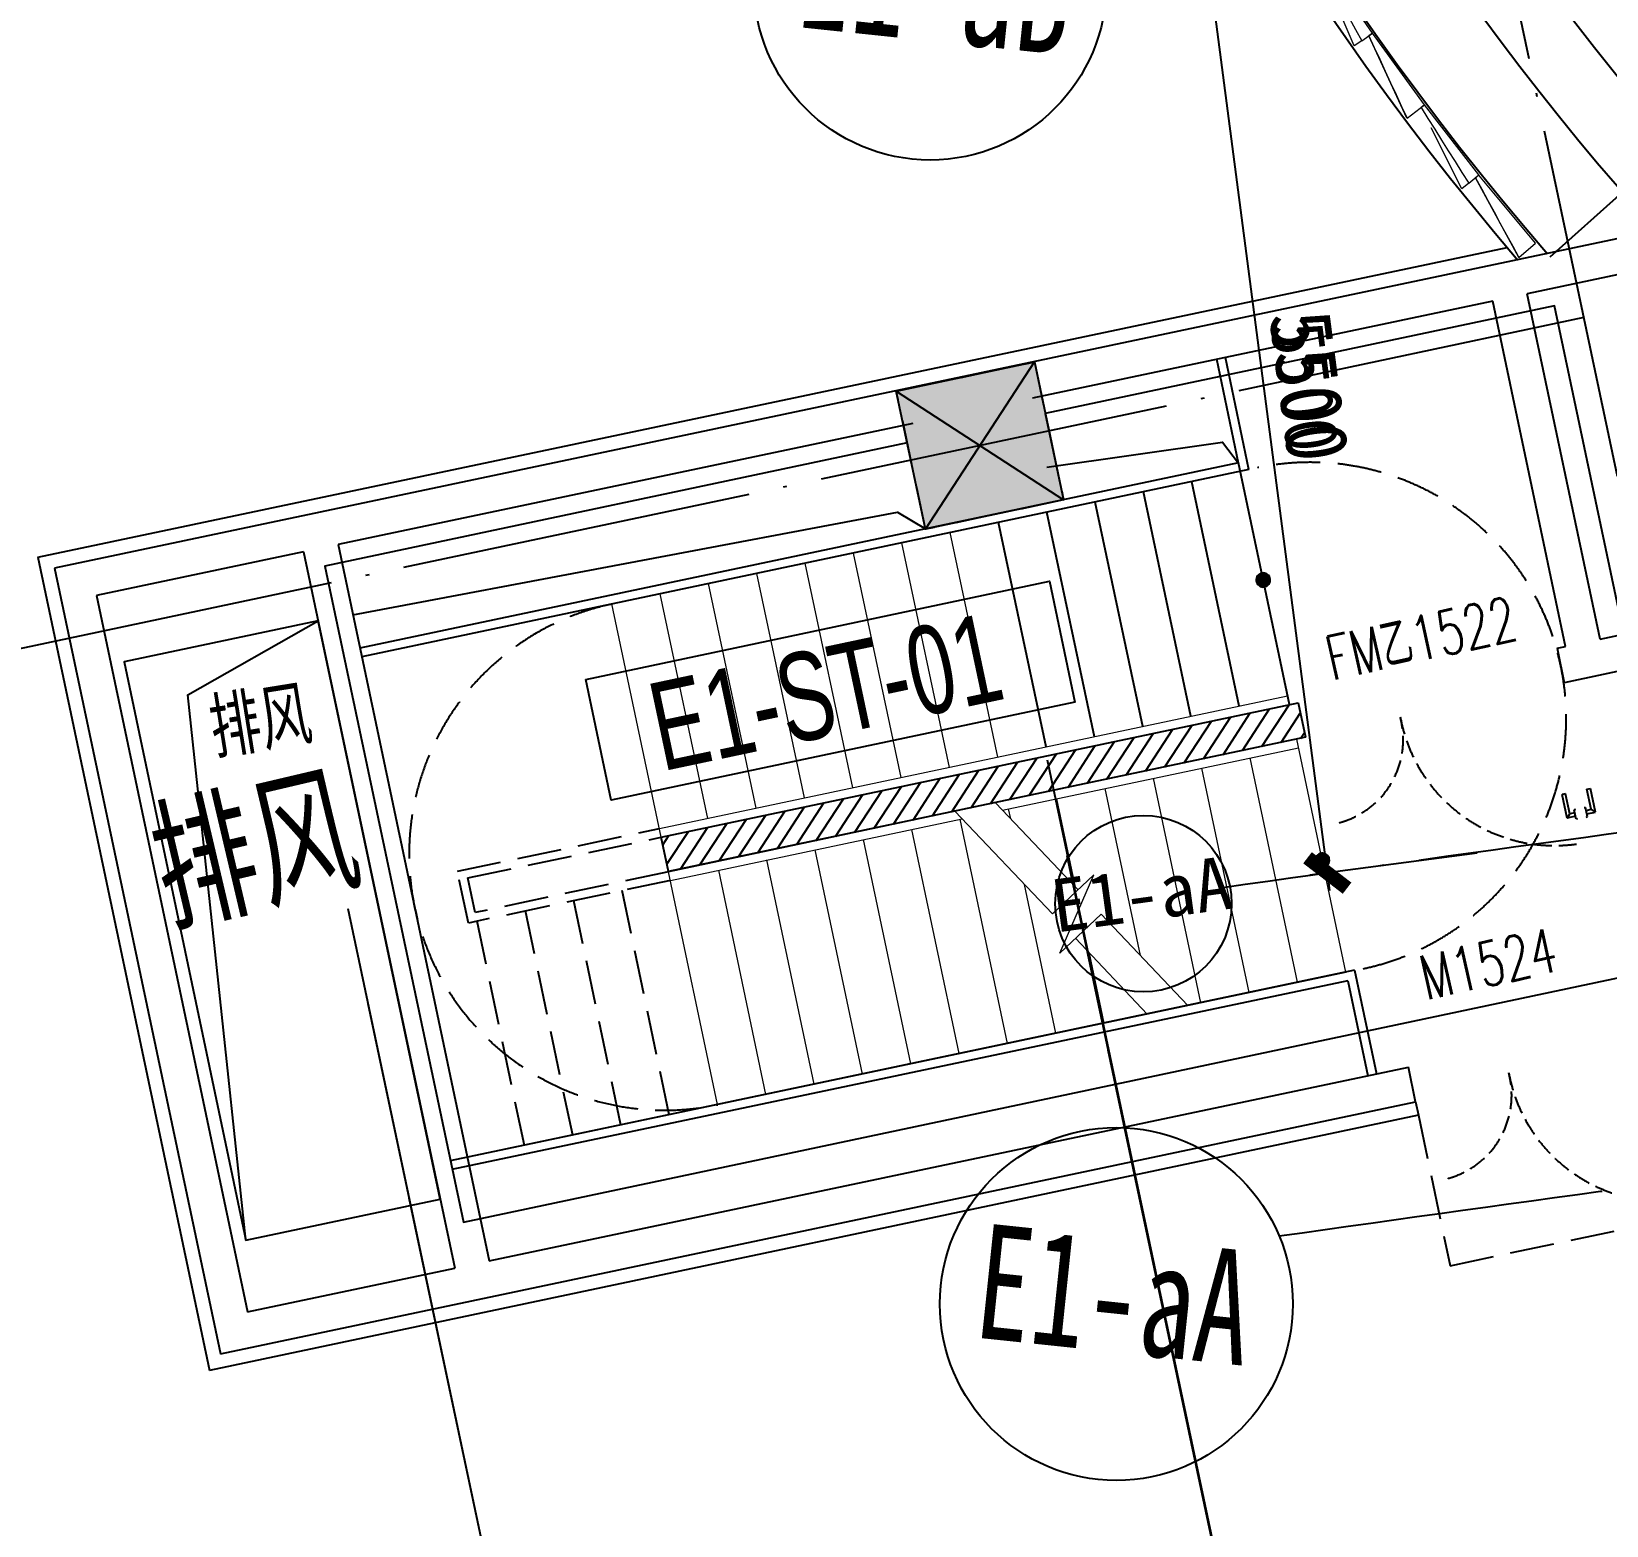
# Model space of a CAD drawing. Header units: millimetres. Extents: x 347599 to 1495443, y -100002 to 152717.
# Drawn here: x 1339554 to 1348482, y 6854 to 15321 of the extents above; entities that cross this region are included whole.
import ezdxf
from ezdxf.enums import TextEntityAlignment as Align

# ---------------------------------------------------------------- set-up
doc = ezdxf.new("R2010")
doc.units = ezdxf.units.MM
doc.header["$LTSCALE"] = 1000
doc.header["$PDMODE"] = 1
for name, pattern in [('DASH', [0.35, 0.25, -0.1]), ('E-RG-1F$0$$0$DOTE', [2.42, 2, -0.2, 0.02, -0.2]), ('E1-RV-1F$0$DASH', [0.35, 0.25, -0.1]), ('XRE1$0$DASH', [0.35, 0.25, -0.1]), ('XRE2$0$HIDDEN', [0.375, 0.25, -0.125])]:
    doc.linetypes.add(name, pattern=pattern)
doc.layers.get('0').update_dxf_attribs({"linetype": 'CONTINUOUS'})
doc.layers.get('Defpoints').update_dxf_attribs({"linetype": 'CONTINUOUS'})
for name, color, linetype in [('A-------', 18, 'CONTINUOUS'), ('A-SYMB-DOOR', 13, 'CONTINUOUS'), ('A-WALL', 7, 'CONTINUOUS'), ('A—墙体', 7, 'CONTINUOUS'), ('A—文字索引', 40, 'CONTINUOUS'), ('A—楼梯、电梯、栏杆', 50, 'CONTINUOUS'), ('A—设备管丼、主管符号', 50, 'CONTINUOUS'), ('A—轴线、尺寸', 1, 'CONTINUOUS'), ('E1-RI-1F$0$A-TILE', 44, 'CONTINUOUS'), ('E1-RV-1F$0$0P-TE-D0-D', 7, 'CONTINUOUS'), ('E1-RV-1F$0$A-HATH-GRAY', 8, 'CONTINUOUS'), ('E1-RV-1F$0$C-NAME-DIM100', 13, 'CONTINUOUS'), ('E1-RV-1F$0$WRV-1-01-N1$0$AUDIT_D_120618114340-341', 1, 'CONTINUOUS'), ('I—平面—文字', 40, 'CONTINUOUS'), ('I—平面—文字（放大1：100）', 40, 'XRE2$0$HIDDEN'), ('I—平面—门', 22, 'CONTINUOUS'), ('XRE1$0$A-SYMB', 4, 'CONTINUOUS'), ('XRE1$0$A-SYMB-NUMB-T', 4, 'CONTINUOUS'), ('XRE2$0$0S-COLS-I-P', 8, 'XRE2$0$HIDDEN'), ('轴线100', 1, 'CONTINUOUS')]:
    doc.layers.add(name, color=color, linetype=linetype)
for name, color, linetype, lineweight in [('A-GLAZ', 140, 'CONTINUOUS', 5), ('E1-RD-1F$0$A-GLAZ', 140, 'CONTINUOUS', 5), ('E1-RD-1F$0$A-WALL', 7, 'CONTINUOUS', 5), ('E1-RV-1F$0$A-FLOR-CASE', 3, 'CONTINUOUS', 5), ('E1-RV-1F$0$A-FLOR-STRS', 2, 'CONTINUOUS', 5), ('E1-RV-1F$0$A-WALL', 7, 'CONTINUOUS', 5)]:
    doc.layers.add(name, color=color, linetype=linetype, lineweight=lineweight)
doc.styles.add('ARIAL', font='simhei.ttf', dxfattribs={"width": 0.9})
doc.styles.add('ECADI-TXT', font='simplex.shx', dxfattribs={"bigfont": 'hztxt.shx'})
doc.styles.add('XD2008', font='simhei.ttf', dxfattribs={"width": 0.7})
doc.styles.add('XRE1$0$ECADI-TXT', font='simplex.shx', dxfattribs={"bigfont": 'hztxt.shx'})
doc.styles.add('幼圆', font='SIMYOU_0.TTF', dxfattribs={"width": 0.7})
doc.dimstyles.new('200', dxfattribs={"dimscale": 200, "dimtxt": 2.5, "dimasz": 2, "dimexe": 1, "dimexo": 1, "dimgap": 0.8, "dimtad": 1, "dimdec": 0, "dimdsep": 46, "dimtxsty": 'ARIAL', "dimblk1": 'ARCHTICK', "dimblk2": 'ARCHTICK', "dimsah": 1, "dimcen": -0.9, "dimdle": 1, "dimclrd": 256, "dimclre": 256, "dimclrt": 40, "dimaunit": 1, "dimadec": 0, "dimazin": 0, "dimtfac": 0.35, "dimtdec": 0, "dimtix": 1, "dimtmove": 2, "dimatfit": 3, "dimldrblk": 'ARCHTICK', "dimfxl": 0, "dimtvp": 0.8, "dimtolj": 1, "dimtzin": 0, "dimarcsym": 0})
doc.dimstyles.new('副本 100', dxfattribs={"dimscale": 100, "dimtxt": 2.5, "dimasz": 2, "dimexe": 1, "dimexo": 1, "dimgap": 0.8, "dimtad": 1, "dimdec": 0, "dimdsep": 46, "dimtxsty": 'ARIAL', "dimblk1": 'ARCHTICK', "dimblk2": 'ARCHTICK', "dimsah": 1, "dimcen": -0.9, "dimdle": 1, "dimclrd": 256, "dimclre": 256, "dimclrt": 40, "dimaunit": 1, "dimadec": 0, "dimazin": 0, "dimtfac": 0.35, "dimtdec": 0, "dimtix": 1, "dimtmove": 2, "dimatfit": 3, "dimldrblk": 'ARCHTICK', "dimfxl": 0, "dimtvp": 0.8, "dimtolj": 1, "dimtzin": 0, "dimarcsym": 0})

# ---------------------------------------------------------------- blocks, each defined once
blk = doc.blocks.new('E1-RV-1F$0$M1500')
at = {"layer": 'I—平面—门'}
for p, q in [((11840475.1, -6201056.5), (11840495.1, -6201076.5)), ((11840475.1, -6201056.5), (11840475.1, -6201193.4)), ((11840524.1, -6201056.5), (11840475.1, -6201056.5)), ((11840524.1, -6201039), (11840524.1, -6201094)), ((11840532.1, -6201039), (11840524.1, -6201039)), ((11840582.1, -6201039), (11840590.1, -6201039)), ((11840590.1, -6201039), (11840590.1, -6201094)), ((11840590.1, -6201056.5), (11840639.1, -6201056.5)), ((11840639.1, -6201056.5), (11840619.1, -6201076.5)), ((11840639.1, -6201056.5), (11840639.1, -6201193.4)), ((11840495.1, -6201076.5), (11840495.1, -6201193.4)), ((11840524.1, -6201076.5), (11840495.1, -6201076.5)), ((11840532.1, -6201094), (11840524.1, -6201094)), ((11840582.1, -6201094), (11840590.1, -6201094)), ((11840590.1, -6201076.5), (11840619.1, -6201076.5)), ((11840619.1, -6201076.5), (11840619.1, -6201193.4)), ((11840495.1, -6201193.4), (11840475.1, -6201193.4)), ((11840619.1, -6201193.4), (11840639.1, -6201193.4))]:
    blk.add_line(p, q, dxfattribs=at)
at = {"layer": 'I—平面—门', "color": 8, "linetype": 'DASH', "ltscale": 0.4}
for centre, radius, start, end in [((11840557.9, -6201787.3), 887.9, 358.38647, 88.38647), ((11841933.3, -6201786.9), 488.6, 92.98073, 182.98073)]:
    blk.add_arc(centre, radius, start, end, dxfattribs=at)
blk = doc.blocks.new('E1-RV-1F$0$3')
at = {"layer": 'A—楼梯、电梯、栏杆'}
h = blk.add_hatch(color=256, dxfattribs=at)
edge = h.paths.add_edge_path()
edge.add_arc((10773784.9, -7567736.8), 20, 138.7891, 318.7891, ccw=False)
edge.add_arc((10773784.9, -7567736.8), 20, -41.2109, 138.7891, ccw=False)
blk.add_lwpolyline([(10773800, -7567750, -1), (10773769.9, -7567723.7, -1)], format="xyb", close=True, dxfattribs=at)
blk = doc.blocks.new('E1-RD-1F$0$Adaptive - Lecture Hall Scale - Material 3-10355583-E1b 和 E1c 号楼一层平面图 BLDG E1b AND E1c FIRST FLOOR PLAN')
at = {"layer": 'E1-RD-1F$0$A-GLAZ', "lineweight": 13}
for p, q in [((40530.4, 24005.4), (40515, 23985.7)), ((40931.3, 23702.2), (40530.4, 24005.4)), ((40858.1, 23602.1), (40931.3, 23702.2))]:
    blk.add_line(p, q, dxfattribs=at)
at = {"layer": 'E1-RD-1F$0$A-GLAZ', "color": 8}
for p, q in [((40857.5, 23601.4), (40515, 23985.7)), ((40858.1, 23602.1), (40857.5, 23601.4))]:
    blk.add_line(p, q, dxfattribs=at)
at = {"layer": 'E1-RD-1F$0$A-GLAZ', "lineweight": 13, "flags": 128}
blk.add_lwpolyline([(40515, 23985.7), (40564, 23930.9), (40613, 23876.1), (40662, 23821.3), (40711, 23766.5), (40760.1, 23711.7), (40809.1, 23656.9), (40858.1, 23602.1)], dxfattribs=at)
blk = doc.blocks.new('_ArchTick')
at = {"color": 0, "linetype": 'ByBlock', "const_width": 0.4}
blk.add_lwpolyline([(-0.5, -0.5), (0.5, 0.5)], dxfattribs=at)
blk = doc.blocks.new('*D205')
at = {"layer": 'A—轴线、尺寸', "linetype": 'ByBlock', "lineweight": -2}
for p, q in [((1341879.5, 7831.3), (1343127.3, 1936.7)), ((1338993.4, 7220.4), (1340241.3, 1325.7)), ((1340004.2, 1479.9), (1343281.6, 2173.7))]:
    blk.add_line(p, q, dxfattribs=at)
at = {"layer": 'Defpoints', "color": 0, "linetype": 'ByBlock'}
for p in [(1341838, 8027), (1338952, 7416), (1343085.9, 2132.3)]:
    blk.add_point(p, dxfattribs=at)
at = {"layer": 'A—轴线、尺寸', "linetype": 'ByBlock', "lineweight": -2, "xscale": 400, "yscale": 400, "zscale": 400}
for p, rotation in [((1343085.9, 2132.3), 11.95264843799135), ((1340199.9, 1521.4), 191.9526484379913)]:
    blk.add_blockref('_ArchTick', p, dxfattribs=dict(at, rotation=rotation))
at = {"layer": 'A—轴线、尺寸', "color": 40, "linetype": 'ByBlock', "insert": (1341557.4, 2230.7), "char_height": 500, "attachment_point": 5, "rotation": 11.95265, "style": 'ARIAL'}
blk.add_mtext('\\A1;2950', dxfattribs=at)
blk = doc.blocks.new('*D206')
at = {"layer": 'A—轴线、尺寸', "linetype": 'ByBlock', "lineweight": -2}
for p, q in [((1345841.6, 8670.1), (1347089.5, 2775.4)), ((1341879.5, 7831.3), (1343127.3, 1936.7)), ((1342890.2, 2090.9), (1347243.7, 3012.5))]:
    blk.add_line(p, q, dxfattribs=at)
at = {"layer": 'Defpoints', "color": 0, "linetype": 'ByBlock'}
for p in [(1345800.2, 8865.7), (1341838, 8027), (1347048.1, 2971.1)]:
    blk.add_point(p, dxfattribs=at)
at = {"layer": 'A—轴线、尺寸', "linetype": 'ByBlock', "lineweight": -2, "xscale": 400, "yscale": 400, "zscale": 400}
for p, rotation in [((1347048.1, 2971.1), 11.95264843799135), ((1343085.9, 2132.3), 191.9526484379913)]:
    blk.add_blockref('_ArchTick', p, dxfattribs=dict(at, rotation=rotation))
at = {"layer": 'A—轴线、尺寸', "color": 40, "linetype": 'ByBlock', "insert": (1344981.5, 2955.6), "char_height": 500, "attachment_point": 5, "rotation": 11.95265, "style": 'ARIAL'}
blk.add_mtext('\\A1;4050', dxfattribs=at)
blk = doc.blocks.new('*D207')
at = {"layer": 'A—轴线、尺寸', "linetype": 'ByBlock', "lineweight": -2}
for p, q in [((1349265.8, 9394.9), (1350513.6, 3500.3)), ((1345841.6, 8670.1), (1347089.5, 2775.4)), ((1346852.4, 2929.7), (1350667.9, 3737.4))]:
    blk.add_line(p, q, dxfattribs=at)
at = {"layer": 'Defpoints', "color": 0, "linetype": 'ByBlock'}
for p in [(1349224.3, 9590.6), (1345800.2, 8865.7), (1350472.2, 3696)]:
    blk.add_point(p, dxfattribs=at)
at = {"layer": 'A—轴线、尺寸', "linetype": 'ByBlock', "lineweight": -2, "xscale": 400, "yscale": 400, "zscale": 400}
for p, rotation in [((1350472.2, 3696), 11.95264843799135), ((1347048.1, 2971.1), 191.9526484379913)]:
    blk.add_blockref('_ArchTick', p, dxfattribs=dict(at, rotation=rotation))
at = {"layer": 'A—轴线、尺寸', "color": 40, "linetype": 'ByBlock', "insert": (1348674.6, 3737.4), "char_height": 500, "attachment_point": 5, "rotation": 11.95265, "style": 'ARIAL'}
blk.add_mtext('\\A1;3500', dxfattribs=at)
blk = doc.blocks.new('*D282')
at = {"layer": 'A—轴线、尺寸', "linetype": 'ByBlock', "lineweight": -2}
for p, q in [((1366498.2, 12491.1), (1367841.3, 6146.3)), ((1338889.9, 7709.5), (1340448.4, 347.4)), ((1340211.3, 501.6), (1367995.6, 6383.4))]:
    blk.add_line(p, q, dxfattribs=at)
at = {"layer": 'Defpoints', "color": 0, "linetype": 'ByBlock'}
for p in [(1366456.7, 12686.8), (1338848.4, 7905.2), (1367799.9, 6341.9)]:
    blk.add_point(p, dxfattribs=at)
at = {"layer": 'A—轴线、尺寸', "linetype": 'ByBlock', "lineweight": -2, "xscale": 400, "yscale": 400, "zscale": 400}
for p, rotation in [((1367799.9, 6341.9), 11.95264843799135), ((1340407, 543), 191.9526484379913)]:
    blk.add_blockref('_ArchTick', p, dxfattribs=dict(at, rotation=rotation))
at = {"layer": 'A—轴线、尺寸', "color": 40, "linetype": 'ByBlock', "insert": (1354017.9, 3846.3), "char_height": 500, "attachment_point": 5, "rotation": 11.95265, "style": 'ARIAL'}
blk.add_mtext('\\A1;28000', dxfattribs=at)
blk = doc.blocks.new('*D322')
at = {"layer": 'A—轴线、尺寸', "linetype": 'ByBlock', "lineweight": -2}
for p, q in [((1347034.3, 16117), (1346085.9, 15992.7)), ((1346172, 16104.9), (1346912.5, 10453.2)), ((1347748.7, 10663.6), (1346800.3, 10539.3))]:
    blk.add_line(p, q, dxfattribs=at)
at = {"layer": 'Defpoints', "color": 0, "linetype": 'ByBlock'}
for p in [(1347133.4, 16130), (1347847.9, 10676.6), (1346899.5, 10552.3)]:
    blk.add_point(p, dxfattribs=at)
at = {"layer": 'A—轴线、尺寸', "linetype": 'ByBlock', "lineweight": -2, "xscale": 200, "yscale": 200, "zscale": 200}
for p, rotation in [((1346185, 16005.7), 97.46382215158486), ((1346899.5, 10552.3), 277.4638221515849)]:
    blk.add_blockref('_ArchTick', p, dxfattribs=dict(at, rotation=rotation))
at = {"layer": 'A—轴线、尺寸', "color": 40, "linetype": 'ByBlock', "insert": (1346797, 13312.4), "char_height": 350, "attachment_point": 5, "rotation": 277.46382, "style": 'ARIAL'}
blk.add_mtext('\\A1;5500', dxfattribs=at)
blk = doc.blocks.new('XRE1$0$ECADI-TAG-CODE')
at = {"layer": 'XRE1$0$A-SYMB-NUMB-T', "color": 1}
blk.add_lwpolyline([(0.92, 3.5), (14.352, 3.5), (14.352, 0), (0.92, 0)], close=True, dxfattribs=at)
at = {"layer": 'XRE1$0$A-SYMB-NUMB-T', "style": 'XRE1$0$ECADI-TXT', "width": 0.7}
blk.add_attdef('CODE', text='', height=2.5, dxfattribs=at).set_placement((7.5, 1.75), align=Align.MIDDLE_CENTER)
blk = doc.blocks.new('ECADI-TAG-DOOR')
blk = doc.blocks.new('Adaptive - Lecture Hall Scale - Material 3-10355583-E1b 和 E1c 号楼一层平面图 BLDG E1b AND E1c FIRST FLOOR PLAN')
at = {"layer": 'A-GLAZ', "lineweight": 13}
for p, q in [((40530.4, 24005.4), (40515, 23985.7)), ((40931.3, 23702.2), (40530.4, 24005.4)), ((40858.1, 23602.1), (40931.3, 23702.2))]:
    blk.add_line(p, q, dxfattribs=at)
at = {"layer": 'A-GLAZ', "color": 8}
for p, q in [((40857.5, 23601.4), (40515, 23985.7)), ((40858.1, 23602.1), (40857.5, 23601.4))]:
    blk.add_line(p, q, dxfattribs=at)
at = {"layer": 'A-GLAZ', "lineweight": 13, "flags": 128}
blk.add_lwpolyline([(40515, 23985.7), (40564, 23930.9), (40613, 23876.1), (40662, 23821.3), (40711, 23766.5), (40760.1, 23711.7), (40809.1, 23656.9), (40858.1, 23602.1)], dxfattribs=at)
blk = doc.blocks.new('Adaptive - Lecture Hall Scale - Material 2-10355582-E1b 和 E1c 号楼一层平面图 BLDG E1b AND E1c FIRST FLOOR PLAN')
at = {"layer": 'A-GLAZ', "lineweight": 13}
for p, q in [((43518.1, 22160.4), (43507.4, 22137.8)), ((43975.5, 21952), (43518.1, 22160.4)), ((43945.9, 21884.1), (43975.5, 21952))]:
    blk.add_line(p, q, dxfattribs=at)
at = {"layer": 'A-GLAZ', "color": 8}
for p, q in [((43925.5, 21837.4), (43611.9, 22062.7)), ((43945.9, 21884.1), (43925.5, 21837.4))]:
    blk.add_line(p, q, dxfattribs=at)
at = {"layer": 'A-GLAZ', "lineweight": 13, "flags": 128}
blk.add_lwpolyline([(43507.4, 22137.8), (43570, 22101.6), (43632.7, 22065.3), (43695.3, 22029.1), (43758, 21992.8), (43820.6, 21956.6), (43883.2, 21920.4), (43945.9, 21884.1)], dxfattribs=at)
blk = doc.blocks.new('Adaptive - Lecture Hall Scale - Material 1-V73-E1b 和 E1c 号楼一层平面图 BLDG E1b AND E1c FIRST FLOOR PLAN')
at = {"layer": 'A-GLAZ', "lineweight": 13}
for p, q in [((43975.5, 21952), (43965.5, 21929.1)), ((44439.2, 21758), (43975.5, 21952)), ((44393.2, 21642.8), (44439.2, 21758))]:
    blk.add_line(p, q, dxfattribs=at)
at = {"layer": 'A-GLAZ', "color": 8}
for p, q in [((44392.8, 21642), (43965.5, 21929.1)), ((44393.2, 21642.8), (44392.8, 21642))]:
    blk.add_line(p, q, dxfattribs=at)
at = {"layer": 'A-GLAZ', "lineweight": 13, "flags": 128}
blk.add_lwpolyline([(43965.5, 21929.1), (44026.6, 21888.2), (44087.7, 21847.3), (44148.8, 21806.4), (44209.9, 21765.5), (44271, 21724.6), (44332.1, 21683.7), (44393.2, 21642.8)], dxfattribs=at)
blk = doc.blocks.new('Adaptive - Lecture Hall Scale - Material 1-10355581-E1b 和 E1c 号楼一层平面图 BLDG E1b AND E1c FIRST FLOOR PLAN')
at = {"layer": 'A-GLAZ', "lineweight": 13}
for p, q in [((44439.2, 21758), (44429.9, 21734.8)), ((44908.8, 21578.7), (44439.2, 21758)), ((44883.5, 21509.2), (44908.8, 21578.7))]:
    blk.add_line(p, q, dxfattribs=at)
at = {"layer": 'A-GLAZ', "color": 8}
for p, q in [((44866, 21461.3), (44539, 21666.4)), ((44883.5, 21509.2), (44866, 21461.3))]:
    blk.add_line(p, q, dxfattribs=at)
at = {"layer": 'A-GLAZ', "lineweight": 13, "flags": 128}
blk.add_lwpolyline([(44429.9, 21734.8), (44494.7, 21702.6), (44559.5, 21670.3), (44624.3, 21638.1), (44689.1, 21605.9), (44753.9, 21573.6), (44818.7, 21541.4), (44883.5, 21509.2)], dxfattribs=at)
blk = doc.blocks.new('*D453')
at = {"layer": 'Defpoints', "color": 0, "linetype": 'Continuous'}
for p in [(1341439.4, 9909.8), (1338553.4, 9298.9), (1342687.3, 4015.2)]:
    blk.add_point(p, dxfattribs=at)
at = {"layer": '轴线100', "linetype": 'Continuous', "lineweight": -2}
for p, q in [((1341460.2, 9812), (1342708, 3917.3)), ((1338574.1, 9201), (1339822, 3306.4)), ((1339703.4, 3383.5), (1342785.1, 4035.9))]:
    blk.add_line(p, q, dxfattribs=at)
at = {"layer": '轴线100', "linetype": 'Continuous', "lineweight": -2, "xscale": 200, "yscale": 200, "zscale": 200}
for p, rotation in [((1342687.3, 4015.2), 11.95264843837669), ((1339801.3, 3404.2), 191.9526484383767)]:
    blk.add_blockref('_ArchTick', p, dxfattribs=dict(at, rotation=rotation))
at = {"layer": '轴线100', "color": 40, "linetype": 'Continuous', "insert": (1341196.3, 3936.4), "char_height": 300, "attachment_point": 5, "rotation": 11.95265, "style": 'ARIAL'}
blk.add_mtext('\\A1;2950', dxfattribs=at)
blk = doc.blocks.new('*D454')
at = {"layer": 'Defpoints', "color": 0, "linetype": 'Continuous'}
for p in [(1345401.6, 10748.6), (1341439.4, 9909.8), (1346649.5, 4853.9)]:
    blk.add_point(p, dxfattribs=at)
at = {"layer": '轴线100', "linetype": 'Continuous', "lineweight": -2}
for p, q in [((1345422.4, 10650.8), (1346670.2, 4756.1)), ((1341460.2, 9812), (1342708, 3917.3)), ((1342589.5, 3994.5), (1346747.3, 4874.7))]:
    blk.add_line(p, q, dxfattribs=at)
at = {"layer": '轴线100', "linetype": 'Continuous', "lineweight": -2, "xscale": 200, "yscale": 200, "zscale": 200}
for p, rotation in [((1346649.5, 4853.9), 11.95264843837669), ((1342687.3, 4015.2), 191.9526484383767)]:
    blk.add_blockref('_ArchTick', p, dxfattribs=dict(at, rotation=rotation))
at = {"layer": '轴线100', "color": 40, "linetype": 'Continuous', "insert": (1344620.4, 4661.2), "char_height": 300, "attachment_point": 5, "rotation": 11.95265, "style": 'ARIAL'}
blk.add_mtext('\\A1;4050', dxfattribs=at)
blk = doc.blocks.new('*D455')
at = {"layer": 'Defpoints', "color": 0, "linetype": 'Continuous'}
for p in [(1348825.8, 11473.5), (1345401.6, 10748.6), (1350073.6, 5578.8)]:
    blk.add_point(p, dxfattribs=at)
at = {"layer": '轴线100', "linetype": 'Continuous', "lineweight": -2}
for p, q in [((1348846.5, 11375.6), (1350094.3, 5481)), ((1345422.4, 10650.8), (1346670.2, 4756.1)), ((1346551.7, 4833.2), (1350171.4, 5599.5))]:
    blk.add_line(p, q, dxfattribs=at)
at = {"layer": '轴线100', "linetype": 'Continuous', "lineweight": -2, "xscale": 200, "yscale": 200, "zscale": 200}
for p, rotation in [((1350073.6, 5578.8), 11.95264843837669), ((1346649.5, 4854), 191.9526484383767)]:
    blk.add_blockref('_ArchTick', p, dxfattribs=dict(at, rotation=rotation))
at = {"layer": '轴线100', "color": 40, "linetype": 'Continuous', "insert": (1348313.6, 5443), "char_height": 300, "attachment_point": 5, "rotation": 11.95265, "style": 'ARIAL'}
blk.add_mtext('\\A1;3500', dxfattribs=at)
blk = doc.blocks.new('*D528')
at = {"layer": 'Defpoints', "color": 0, "linetype": 'Continuous'}
for p in [(1366058.1, 14569.6), (1338449.9, 9788), (1367401.3, 8224.8)]:
    blk.add_point(p, dxfattribs=at)
at = {"layer": '轴线100', "linetype": 'Continuous', "lineweight": -2}
for p, q in [((1366078.9, 14471.8), (1367422, 8127)), ((1338470.6, 9690.2), (1340029.1, 2328.1)), ((1339910.5, 2405.2), (1367499.1, 8245.5))]:
    blk.add_line(p, q, dxfattribs=at)
at = {"layer": '轴线100', "linetype": 'Continuous', "lineweight": -2, "xscale": 200, "yscale": 200, "zscale": 200}
for p, rotation in [((1367401.3, 8224.8), 11.95264843837669), ((1340008.4, 2425.9), 191.9526484383767)]:
    blk.add_blockref('_ArchTick', p, dxfattribs=dict(at, rotation=rotation))
at = {"layer": '轴线100', "color": 40, "linetype": 'Continuous', "insert": (1353656.9, 5552), "char_height": 300, "attachment_point": 5, "rotation": 11.95265, "style": 'ARIAL'}
blk.add_mtext('\\A1;28000', dxfattribs=at)
blk = doc.blocks.new('*D566')
at = {"layer": 'Defpoints', "color": 0, "linetype": 'Continuous'}
for p in [(1347133.4, 16130), (1347847.9, 10676.6), (1346899.5, 10552.3)]:
    blk.add_point(p, dxfattribs=at)
at = {"layer": '轴线100', "linetype": 'Continuous', "lineweight": -2}
for p, q in [((1347034.3, 16117), (1346085.9, 15992.7)), ((1346172, 16104.9), (1346912.5, 10453.2)), ((1347748.7, 10663.6), (1346800.3, 10539.3))]:
    blk.add_line(p, q, dxfattribs=at)
at = {"layer": '轴线100', "linetype": 'Continuous', "lineweight": -2, "xscale": 200, "yscale": 200, "zscale": 200}
for p, rotation in [((1346185, 16005.7), 97.46382215158486), ((1346899.5, 10552.3), 277.4638221515849)]:
    blk.add_blockref('_ArchTick', p, dxfattribs=dict(at, rotation=rotation))
at = {"layer": '轴线100', "color": 40, "linetype": 'Continuous', "insert": (1346772, 13309.1), "char_height": 300, "attachment_point": 5, "rotation": 277.46382, "style": 'ARIAL'}
blk.add_mtext('\\A1;5500', dxfattribs=at)

msp = doc.modelspace()

# ---------------------------------------------------------------- hatches: boundary and pattern name
at = {"layer": 'A-------'}
msp.add_hatch(color=256, dxfattribs=at).paths.add_polyline_path([(1344456.2, 13283.2), (1345238.9, 13448.9), (1345404.6, 12666.2), (1344621.9, 12500.5)])

# ---------------------------------------------------------------- linework, layer by layer
at = {"elevation": 0}
msp.add_lwpolyline([(1344456.2, 13283.2), (1345238.9, 13448.9), (1345404.6, 12666.2), (1344621.9, 12500.5)], close=True, dxfattribs=at)
at = {"layer": 'A-WALL'}
msp.add_arc((1360236.7, 24524, 0), 16138.1, 175.64466, 220.58299, dxfattribs=at)
at = {"layer": 'A—墙体'}
for p, q in [((1348162.2, 14044.3), (1348573, 14410)), ((1348746.3, 14189.5), (1339684.4, 12279.3)), ((1348903.4, 14018.2), (1348033.2, 13834.8)), ((1347837.5, 13793.5), (1345227.4, 13243.3)), ((1348250.7, 11836.6), (1347837.5, 13793.6)), ((1348446.4, 11877.8), (1348033.2, 13834.8)), ((1346396.6, 12875.4), (1346273.1, 13464.1)), ((1346396.6, 12875.4), (1346273.1, 13464.1)), ((1346455.6, 12837.9), (1346322, 13474.4)), ((1346455.6, 12837.9), (1346322, 13474.4)), ((1344549.5, 13100.4), (1341291.3, 12413.7)), ((1346395.9, 12876.5), (1341415.3, 11826.6)), ((1346395.9, 12876.5), (1341415.3, 11826.6)), ((1346455.6, 12837.9), (1341425.6, 11777.7)), ((1346455.6, 12837.9), (1341425.6, 11777.7)), ((1341291.3, 12413.7), (1342148.6, 8353.2)), ((1341095.6, 12372.4), (1339921.4, 12124.9)), ((1341095.6, 12372.4), (1341952.9, 8311.9)), ((1339684.4, 12279.3), (1340624.3, 7827.5)), ((1339921.4, 12124.9), (1340778.7, 8064.4)), ((1348446.4, 11877.8), (1349043.2, 12003.7)), ((1348201.8, 11826.3), (1348250.7, 11836.6)), ((1348201.8, 11826.3), (1348243, 11630.6)), ((1348888.8, 11766.7), (1348243, 11630.6)), ((1343123.5, 10755.8), (1346734, 11516.9)), ((1346734, 11516.9), (1346775.3, 11321.2)), ((1346775.3, 11321.2), (1343164.7, 10560.1)), ((1343164.7, 10560.1), (1343123.5, 10755.8)), ((1347054.1, 10000.7), (1341926.8, 8919.9)), ((1347054.1, 10000.7), (1347178.1, 9413.3)), ((1347054.1, 10000.7), (1347178.1, 9413.3)), ((1347005.2, 9990.3), (1341926.8, 8919.9)), ((1347015.5, 9941.4), (1341937.1, 8870.9)), ((1347015.5, 9941.4), (1341937.1, 8870.9)), ((1347015.5, 9941.4), (1347129.2, 9403)), ((1347015.5, 9941.4), (1347129.2, 9403)), ((1342148.6, 8353.2), (1347359.1, 9451.5)), ((1347400.4, 9255.8), (1347359.1, 9451.5)), ((1340624.3, 7827.5), (1347400.4, 9255.8)), ((1340778.7, 8064.4), (1341952.9, 8311.9))]:
    msp.add_line(p, q, dxfattribs=at)
for radius, start, end in [(15988.1, 176.36242, 220.87768), (15438.1, 176.39183, 261.23921), (15038.1, 215.21342, 261.98155)]:
    msp.add_arc((1360236.7, 24524, 0), radius, start, end, dxfattribs=at)
at = {"layer": 'A—楼梯、电梯、栏杆'}
for p, q in [((1346685.1, 11506.4), (1346395.9, 12876.5)), ((1346685.1, 11506.4), (1346395.9, 12876.5)), ((1346400.8, 11497.8), (1346132.2, 12769.8)), ((1346400.8, 11497.8), (1346132.2, 12769.8)), ((1346126.8, 11440), (1345858.3, 12712)), ((1346126.8, 11440), (1345858.3, 12712)), ((1345578.9, 11324.3), (1345310.3, 12596.5)), ((1345578.9, 11324.3), (1345310.3, 12596.5)), ((1345852.9, 11382.1), (1345584.3, 12654.3)), ((1345852.9, 11382.1), (1345584.3, 12654.3)), ((1345304.9, 11266.4), (1345036.3, 12538.8)), ((1345304.9, 11266.4), (1345036.3, 12538.8))]:
    msp.add_line(p, q, dxfattribs=at)
at = {"layer": 'A—楼梯、电梯、栏杆', "linetype": 'XRE1$0$DASH'}
for p, q in [((1343164.9, 10559.1), (1342069, 10327.8)), ((1343175.2, 10510.2), (1342079.4, 10278.9)), ((1343169.5, 9181.7), (1342901.3, 10452.4)), ((1342895.5, 9123.9), (1342627.3, 10394.5)), ((1342347.6, 9008.2), (1342079.4, 10278.9)), ((1342621.6, 9066), (1342353.3, 10336.7))]:
    msp.add_line(p, q, dxfattribs=at)
at = {"layer": 'A—楼梯、电梯、栏杆', "linetype": 'E1-RV-1F$0$DASH'}
for p, q in [((1347416.5, 9179.3), (1347596.3, 8326.3)), ((1347596.3, 8326.3), (1349064, 8635.7)), ((1347596.3, 8326.3), (1349064, 8635.7))]:
    msp.add_line(p, q, dxfattribs=at)
at = {"layer": 'A—楼梯、电梯、栏杆'}
msp.add_lwpolyline([(1346502.6, 12200.9, 0, 0, 0), (1342245.3, 11303.4, 0, 0, 0), (1342580.4, 9713.4, 0, 0, 0), (1344943.7, 10211.6, 40, 0, 0), (1345090.5, 10242.5, 0, 0, 0)], format="xyseb", dxfattribs=at)
at = {"layer": 'A—楼梯、电梯、栏杆', "linetype": 'XRE1$0$DASH'}
for points in [[(1342079.4, 10278.9), (1342030.4, 10268.5), (1341968.5, 10562.4), (1343113.2, 10803.7)], [(1342069.1, 10327.8), (1342027.7, 10523.8), (1343123.6, 10754.8)]]:
    msp.add_lwpolyline(points, dxfattribs=at)
for centre, radius, start, end in [((1346803.7, 11429), 1450.4, 281.88492, 101.92122), ((1343144.5, 10657.7), 1450, 101.90307, 281.90307)]:
    msp.add_arc(centre, radius, start, end, dxfattribs=at)
at = {"layer": 'A—设备管丼、主管符号'}
for points in [[(1348911.9, 10342.2), (1348187.1, 13766.3), (1345301, 13155.4), (1345404.6, 12666.2), (1344621.9, 12500.5), (1344518.3, 12989.7), (1341216.5, 12290.7), (1342003.5, 8573.1), (1348778.4, 10007.3), (1348716.3, 10300.8)], [(1341869.7, 8703.2), (1341178.8, 11981.2), (1340078.5, 11749.2), (1340769.4, 8471.2)]]:
    msp.add_lwpolyline(points, close=True, dxfattribs=at)
for points in [[(1345309.9, 12851.9), (1346305.4, 12994.5), (1346396.6, 12875.4)], [(1341375.5, 12014.7), (1344462.6, 12597), (1344620.9, 12502.1)], [(1340769.4, 8471.2), (1340439, 11561.6), (1341178.2, 11981.1)], [(1340769.4, 8471.2), (1340439, 11561.6), (1341178.2, 11981.1)]]:
    msp.add_lwpolyline(points, dxfattribs=at)
at = {"layer": 'A—轴线、尺寸', "linetype": 'E-RG-1F$0$$0$DOTE'}
msp.add_line((1348354.5, 13699.5), (1330894.6, 10003.4), dxfattribs=at)
at = {"layer": 'A—轴线、尺寸', "linetype": 'ByBlock'}
for p, q in [((1345655.3, 9550.6), (1347519.7, 743.4)), ((1341693.1, 8711.8), (1343540, -12.8))]:
    msp.add_line(p, q, dxfattribs=at)
for centre in [(1344648.2, 15592.8), (1345703.6, 8109.8)]:
    msp.add_circle(centre, 1000, dxfattribs=at)
at = {"layer": 'A—轴线、尺寸', "linetype": 'E-RG-1F$0$$0$DOTE'}
msp.add_arc((1414706.3, -474229.7), 487500, 90.131059, 98.027565, dxfattribs=at)
at = {"layer": 'Defpoints'}
for p, q in [((1344621.9, 12500.5, 0), (1345238.9, 13448.9, 0)), ((1344456.2, 13283.2, 0), (1345404.6, 12666.2, 0))]:
    msp.add_line(p, q, dxfattribs=at)
at = {"layer": 'E1-RD-1F$0$A-WALL'}
msp.add_line((1348162.2, 14044.3), (1348573, 14410), dxfattribs=at)
at = {"layer": 'E1-RI-1F$0$A-TILE', "color": 44}
for q in [(1347919.5, 14096.9), (1340562.5, 7732.7)]:
    msp.add_line((1339589.6, 12341.1), q, dxfattribs=at)
msp.add_lwpolyline([(1347400.3, 9255.8), (1347416.5, 9179.3), (1340562.5, 7732.7)], dxfattribs=at)
at = {"layer": 'E1-RV-1F$0$0P-TE-D0-D', "color": 3, "linetype": 'ByBlock'}
msp.add_lwpolyline([(1341869.7, 8703.2), (1341178.8, 11981.2), (1340078.5, 11749.2), (1340769.4, 8471.2)], close=True, dxfattribs=at)
at = {"layer": 'E1-RV-1F$0$A-FLOR-CASE'}
for points in [[(1345309.9, 12851.9), (1346305.4, 12994.5), (1346396.6, 12875.4)], [(1341375.5, 12014.7), (1344462.6, 12597), (1344620.9, 12502.1)]]:
    msp.add_lwpolyline(points, dxfattribs=at)
at = {"layer": 'E1-RV-1F$0$A-FLOR-STRS'}
for p, q in [((1344757, 11150.8), (1344488.4, 12423.3)), ((1344757, 11150.8), (1344488.4, 12423.3)), ((1345031, 11208.6), (1344762.3, 12481)), ((1345031, 11208.6), (1344762.3, 12481)), ((1344483, 11092.9), (1344214.4, 12365.5)), ((1344483, 11092.9), (1344214.4, 12365.5)), ((1343935.1, 10977.3), (1343666.4, 12250)), ((1343935.1, 10977.3), (1343666.4, 12250)), ((1344209.1, 11035.1), (1343940.4, 12307.8)), ((1344209.1, 11035.1), (1343940.4, 12307.8)), ((1343661.2, 10919.4), (1343392.4, 12192.3)), ((1343661.2, 10919.4), (1343392.4, 12192.3)), ((1343123.6, 10754.8), (1342844.5, 12076.8)), ((1343123.6, 10754.8), (1342844.5, 12076.8)), ((1343387.2, 10861.6), (1343118.5, 12134.5)), ((1343387.2, 10861.6), (1343118.5, 12134.5)), ((1343113.3, 10803.8), (1346674.7, 11555.6)), ((1343113.3, 10803.8), (1346674.7, 11555.6)), ((1345059, 10907.9), (1346736.7, 11262.1)), ((1345059, 10907.9), (1346736.7, 11262.1)), ((1347005.2, 9990.3), (1346726.3, 11311.3)), ((1347005.2, 9990.3), (1346726.3, 11311.3)), ((1346731.2, 9932.6), (1346462.7, 11204.3)), ((1346731.2, 9932.6), (1346462.7, 11204.3)), ((1346183.3, 9817.1), (1345914.8, 11088.6)), ((1346183.3, 9817.1), (1345914.8, 11088.6)), ((1346457.2, 9874.8), (1346188.8, 11146.4)), ((1346457.2, 9874.8), (1346188.8, 11146.4)), ((1345840.8, 10083.7), (1345640.9, 11030.8)), ((1345840.8, 10083.7), (1345640.9, 11030.8)), ((1343164.9, 10559.1), (1344788.9, 10902)), ((1343164.9, 10559.1), (1344788.9, 10902)), ((1345341.3, 10319.7), (1344788.9, 10902)), ((1345341.3, 10319.7), (1344788.9, 10902)), ((1345486.4, 10457.4), (1345018.6, 10950.5)), ((1345486.4, 10457.4), (1345018.6, 10950.5)), ((1345104.6, 10859.8), (1345092.9, 10915.1)), ((1345104.6, 10859.8), (1345092.9, 10915.1)), ((1345472.7, 10471.8), (1345366.9, 10972.9)), ((1345472.7, 10471.8), (1345366.9, 10972.9)), ((1343175.2, 10510.2), (1344829.3, 10859.4)), ((1343175.2, 10510.2), (1344829.3, 10859.4)), ((1345087.3, 9586.1), (1344819, 10857.2)), ((1345087.3, 9586.1), (1344819, 10857.2)), ((1343164.9, 10559.1), (1343123.6, 10754.8)), ((1343164.9, 10559.1), (1343123.6, 10754.8)), ((1344539.4, 9470.6), (1344271.1, 10741.6)), ((1344539.4, 9470.6), (1344271.1, 10741.6)), ((1344813.4, 9528.3), (1344545, 10799.4)), ((1344813.4, 9528.3), (1344545, 10799.4)), ((1343991.4, 9355.1), (1343723.1, 10625.9)), ((1343991.4, 9355.1), (1343723.1, 10625.9)), ((1344265.4, 9412.8), (1343997.1, 10683.7)), ((1344265.4, 9412.8), (1343997.1, 10683.7)), ((1343443.5, 9239.6), (1343164.9, 10559.1)), ((1343443.5, 9239.6), (1343164.9, 10559.1)), ((1343717.4, 9297.3), (1343449.2, 10568)), ((1343717.4, 9297.3), (1343449.2, 10568)), ((1345361.3, 9643.8), (1345183.5, 10486)), ((1345361.3, 9643.8), (1345183.5, 10486)), ((1346108.6, 9801.4), (1345617.1, 10319.5)), ((1346108.6, 9801.4), (1345617.1, 10319.5)), ((1345878.9, 9752.9), (1345472, 10181.9)), ((1345878.9, 9752.9), (1345472, 10181.9)), ((1345635.3, 9701.6), (1345551.6, 10097.9)), ((1345635.3, 9701.6), (1345551.6, 10097.9))]:
    msp.add_line(p, q, dxfattribs=at)
msp.add_lwpolyline([(1345617.1, 10319.5), (1345383.3, 10097.8), (1345575.4, 10541.8), (1345341.3, 10319.7)], dxfattribs=at)
msp.add_lwpolyline([(1345617.1, 10319.5), (1345383.3, 10097.8), (1345575.4, 10541.8), (1345341.3, 10319.7)], dxfattribs=at)
at = {"layer": 'E1-RV-1F$0$A-HATH-GRAY', "linetype": 'Continuous'}
for p, q in [((1346198.4, 11199.4), (1346352.9, 11436.4)), ((1346198.4, 11199.4), (1346352.9, 11436.4)), ((1346308.3, 11222.6), (1346462.7, 11459.5)), ((1346308.3, 11222.6), (1346462.7, 11459.5)), ((1346418.1, 11245.7), (1346572.6, 11482.7)), ((1346418.1, 11245.7), (1346572.6, 11482.7)), ((1346528, 11268.9), (1346682.4, 11505.8)), ((1346528, 11268.9), (1346682.4, 11505.8)), ((1346637.8, 11292), (1346746.3, 11458.5)), ((1346637.8, 11292), (1346746.3, 11458.5)), ((1345759.1, 11106.8), (1345913.5, 11343.8)), ((1345759.1, 11106.8), (1345913.5, 11343.8)), ((1345868.9, 11130), (1346023.4, 11366.9)), ((1345868.9, 11130), (1346023.4, 11366.9)), ((1345978.8, 11153.1), (1346133.2, 11390.1)), ((1345978.8, 11153.1), (1346133.2, 11390.1)), ((1346088.6, 11176.3), (1346243.1, 11413.2)), ((1346088.6, 11176.3), (1346243.1, 11413.2)), ((1346747.6, 11315.2), (1346769.5, 11348.7)), ((1346747.6, 11315.2), (1346769.5, 11348.7)), ((1345319.7, 11014.2), (1345474.2, 11251.1)), ((1345319.7, 11014.2), (1345474.2, 11251.1)), ((1345429.6, 11037.4), (1345584, 11274.3)), ((1345429.6, 11037.4), (1345584, 11274.3)), ((1345539.4, 11060.5), (1345693.9, 11297.5)), ((1345539.4, 11060.5), (1345693.9, 11297.5)), ((1345649.2, 11083.7), (1345803.7, 11320.6)), ((1345649.2, 11083.7), (1345803.7, 11320.6)), ((1344990.2, 10944.7), (1345144.7, 11181.7)), ((1344990.2, 10944.7), (1345144.7, 11181.7)), ((1345100.1, 10967.9), (1345254.5, 11204.8)), ((1345100.1, 10967.9), (1345254.5, 11204.8)), ((1345209.9, 10991), (1345364.3, 11228)), ((1345209.9, 10991), (1345364.3, 11228)), ((1344550.9, 10852.1), (1344705.3, 11089.1)), ((1344550.9, 10852.1), (1344705.3, 11089.1)), ((1344660.7, 10875.3), (1344815.1, 11112.2)), ((1344660.7, 10875.3), (1344815.1, 11112.2)), ((1344770.5, 10898.4), (1344925, 11135.4)), ((1344770.5, 10898.4), (1344925, 11135.4)), ((1344880.4, 10921.6), (1345034.8, 11158.5)), ((1344880.4, 10921.6), (1345034.8, 11158.5)), ((1344111.5, 10759.5), (1344265.9, 10996.5)), ((1344111.5, 10759.5), (1344265.9, 10996.5)), ((1344221.3, 10782.7), (1344375.8, 11019.6)), ((1344221.3, 10782.7), (1344375.8, 11019.6)), ((1344331.2, 10805.8), (1344485.6, 11042.8)), ((1344331.2, 10805.8), (1344485.6, 11042.8)), ((1344441, 10829), (1344595.5, 11065.9)), ((1344441, 10829), (1344595.5, 11065.9)), ((1343672.1, 10666.9), (1343826.6, 10903.9)), ((1343672.1, 10666.9), (1343826.6, 10903.9)), ((1343782, 10690.1), (1343936.4, 10927)), ((1343782, 10690.1), (1343936.4, 10927)), ((1343891.8, 10713.2), (1344046.3, 10950.2)), ((1343891.8, 10713.2), (1344046.3, 10950.2)), ((1344001.7, 10736.4), (1344156.1, 10973.3)), ((1344001.7, 10736.4), (1344156.1, 10973.3)), ((1343232.8, 10574.3), (1343387.2, 10811.2)), ((1343232.8, 10574.3), (1343387.2, 10811.2)), ((1343342.6, 10597.4), (1343497.1, 10834.4)), ((1343342.6, 10597.4), (1343497.1, 10834.4)), ((1343452.5, 10620.6), (1343606.9, 10857.5)), ((1343452.5, 10620.6), (1343606.9, 10857.5)), ((1343562.3, 10643.8), (1343716.7, 10880.7)), ((1343562.3, 10643.8), (1343716.7, 10880.7)), ((1343132.8, 10711.6), (1343167.5, 10764.9)), ((1343132.8, 10711.6), (1343167.5, 10764.9)), ((1343155.9, 10601.7), (1343277.4, 10788.1)), ((1343155.9, 10601.7), (1343277.4, 10788.1))]:
    msp.add_line(p, q, dxfattribs=at)
at = {"layer": 'E1-RV-1F$0$A-WALL'}
for p, q in [((1348746.3, 14189.5), (1339684.4, 12279.3)), ((1348903.4, 14018.2), (1348033.2, 13834.8)), ((1347837.5, 13793.5), (1345227.4, 13243.3)), ((1348250.7, 11836.6), (1347837.5, 13793.6)), ((1348446.4, 11877.8), (1348033.2, 13834.8)), ((1344549.5, 13100.4), (1341291.3, 12413.7)), ((1341291.3, 12413.7), (1342148.6, 8353.2)), ((1341095.6, 12372.4), (1339921.4, 12124.9)), ((1341095.6, 12372.4), (1341952.9, 8311.9)), ((1339684.4, 12279.3), (1340624.3, 7827.5)), ((1339921.4, 12124.9), (1340778.7, 8064.4)), ((1348446.4, 11877.8), (1349043.2, 12003.7)), ((1348201.8, 11826.3), (1348250.7, 11836.6)), ((1348201.8, 11826.3), (1348243, 11630.6)), ((1348888.8, 11766.7), (1348243, 11630.6)), ((1343123.5, 10755.8), (1346734, 11516.9)), ((1346734, 11516.9), (1346775.3, 11321.2)), ((1346775.3, 11321.2), (1343164.7, 10560.1)), ((1343164.7, 10560.1), (1343123.5, 10755.8)), ((1342148.6, 8353.2), (1347359.1, 9451.5)), ((1347400.4, 9255.8), (1347359.1, 9451.5)), ((1340624.3, 7827.5), (1347400.4, 9255.8)), ((1340778.7, 8064.4), (1341952.9, 8311.9))]:
    msp.add_line(p, q, dxfattribs=at)
at = {"layer": 'E1-RV-1F$0$C-NAME-DIM100', "linetype": 'E1-RV-1F$0$DASH'}
for p, q in [((1343164.9, 10559.1), (1342069, 10327.8)), ((1343175.2, 10510.2), (1342079.4, 10278.9)), ((1343169.5, 9181.7), (1342901.3, 10452.4)), ((1342895.5, 9123.9), (1342627.3, 10394.5)), ((1342347.6, 9008.2), (1342079.4, 10278.9)), ((1342621.6, 9066), (1342353.3, 10336.7))]:
    msp.add_line(p, q, dxfattribs=at)
for points in [[(1342079.4, 10278.9), (1342030.4, 10268.5), (1341968.5, 10562.4), (1343113.2, 10803.7)], [(1342069.1, 10327.8), (1342027.7, 10523.8), (1343123.6, 10754.8)]]:
    msp.add_lwpolyline(points, dxfattribs=at)
for centre, radius, start, end in [((1346803.7, 11429), 1450.4, 281.88492, 101.92122), ((1343144.5, 10657.7), 1450, 101.90307, 281.90307)]:
    msp.add_arc(centre, radius, start, end, dxfattribs=at)
at = {"layer": 'E1-RV-1F$0$WRV-1-01-N1$0$AUDIT_D_120618114340-341'}
msp.add_lwpolyline([(1346871.3, 10624.5, 0, 0, 0), (1345778.3, 10393.8, 40, 0, 0), (1345631.5, 10362.8, 0, 0, 0)], format="xyseb", dxfattribs=at)
msp.add_lwpolyline([(1346871.3, 10624.5, 0, 0, 0), (1345778.3, 10393.8, 40, 0, 0), (1345631.5, 10362.8, 0, 0, 0)], format="xyseb", dxfattribs=at)
at = {"layer": 'XRE2$0$0S-COLS-I-P', "color": 9, "elevation": 0}
msp.add_lwpolyline([(1344456.2, 13283.2), (1345238.9, 13448.9), (1345404.6, 12666.2), (1344621.9, 12500.5)], close=True, dxfattribs=at)
at = {"layer": '轴线100', "linetype": 'E-RG-1F$0$$0$DOTE'}
for p, q in [((1350550, 3328.7), (1330036.2, 100231.9)), ((1348354.5, 13699.5), (1330894.6, 10003.4))]:
    msp.add_line(p, q, dxfattribs=at)
at = {"layer": '轴线100', "linetype": 'ByBlock'}
for p, q in [((1345312.3, 11193.8), (1347129.6, 2608.8)), ((1341346.3, 10350.1), (1343163.6, 1765))]:
    msp.add_line(p, q, dxfattribs=at)
msp.add_circle((1345857.1, 10378.2), 500, dxfattribs=at)
at = {"layer": '轴线100', "linetype": 'E-RG-1F$0$$0$DOTE'}
for centre, radius, start, end in [((1415420.8, -479683.1), 495000, 90.381865, 98.026074), ((1414706.3, -474229.7), 487500, 90.131059, 98.027565)]:
    msp.add_arc(centre, radius, start, end, dxfattribs=at)

# ---------------------------------------------------------------- block references
at = {"layer": 'A-GLAZ', "color": 8}
for name, p, rotation in [('Adaptive - Lecture Hall Scale - Material 1-10355581-E1b 和 E1c 号楼一层平面图 BLDG E1b AND E1c FIRST FLOOR PLAN', (1297969.4, 23262.4, 0), 325.1526054047827), ('Adaptive - Lecture Hall Scale - Material 1-V73-E1b 和 E1c 号楼一层平面图 BLDG E1b AND E1c FIRST FLOOR PLAN', (1298171.5, 19355.1, 0), 328.7526054047826), ('Adaptive - Lecture Hall Scale - Material 2-10355582-E1b 和 E1c 号楼一层平面图 BLDG E1b AND E1c FIRST FLOOR PLAN', (1298618.5, 15468.2, 0), 332.3526054047822), ('Adaptive - Lecture Hall Scale - Material 3-10355583-E1b 和 E1c 号楼一层平面图 BLDG E1b AND E1c FIRST FLOOR PLAN', (1302806.3, 428.9, 0), 346.7526054047821)]:
    msp.add_blockref(name, p, dxfattribs=dict(at, rotation=rotation))
at = {"layer": 'A-SYMB-DOOR'}
ref = msp.add_blockref('ECADI-TAG-DOOR', (1348554.1, 12787.2, 0), dxfattribs=dict(at, xscale=-100.0000000022704, yscale=100.0000000000923, zscale=100, rotation=192.4907867599863))
ref.add_attrib('门窗主编号1', 'FM乙1522', dxfattribs={"height": 250, "rotation": 12.49079, "style": 'ECADI-TXT', "width": 0.7}).set_placement((1347990.5, 11877.8, 0), align=Align.RIGHT)
ref = msp.add_blockref('ECADI-TAG-DOOR', (1348238.2, 10981.7), dxfattribs=dict(at, xscale=-100.0000000022704, yscale=100.0000000000923, zscale=100, rotation=192.4907867599863))
ref.add_attrib('门窗主编号1', 'M1524', dxfattribs={"height": 250, "rotation": 12.49079, "style": 'ECADI-TXT', "width": 0.7}).set_placement((1348220.1, 10000), align=Align.RIGHT)
at = {"layer": 'E1-RD-1F$0$A-GLAZ', "color": 8, "rotation": 346.7526484739628}
msp.add_blockref('E1-RD-1F$0$Adaptive - Lecture Hall Scale - Material 3-10355583-E1b 和 E1c 号楼一层平面图 BLDG E1b AND E1c FIRST FLOOR PLAN', (1302806.4, 428.9), dxfattribs=at)
msp.add_blockref('E1-RD-1F$0$Adaptive - Lecture Hall Scale - Material 3-10355583-E1b 和 E1c 号楼一层平面图 BLDG E1b AND E1c FIRST FLOOR PLAN', (1302806.4, 428.9), dxfattribs=at)
at = {"layer": 'E1-RV-1F$0$WRV-1-01-N1$0$AUDIT_D_120618114340-341', "xscale": -1.999999999999995, "yscale": 1.999999999999995, "zscale": 2, "rotation": 191.9038391250184}
for p in [(-16615666, -19242387.1), (-16615666, -19242387.1), (-16615331.2, -19243975.2), (-16615331.2, -19243975.2)]:
    msp.add_blockref('E1-RV-1F$0$3', p, dxfattribs=at)
at = {"layer": 'I—平面—门', "rotation": 191.9889874985552}
for p in [(14218730.9, -3595351.5), (14218730.9, -3595351.5), (14219345.7, -3597367.8), (14219345.7, -3597367.8)]:
    msp.add_blockref('E1-RV-1F$0$M1500', p, dxfattribs=at)
at = {"layer": 'XRE1$0$A-SYMB'}
ref = msp.add_blockref('XRE1$0$ECADI-TAG-CODE', (1342660.7, 10926.3), dxfattribs=dict(at, xscale=200.0000000186264, yscale=200.0000000186264, zscale=200.0000000186264, rotation=11.95264879193585))
ref.add_attrib('CODE', 'E1-ST-01', dxfattribs={"layer": 'XRE1$0$A-SYMB-NUMB-T', "color": 40, "height": 500, "rotation": 11.95265, "style": '幼圆', "width": 0.7}).set_placement((1344055.7, 11579.4), align=Align.MIDDLE_CENTER)

# ---------------------------------------------------------------- texts
at = {"layer": 'A—文字索引', "style": 'ARIAL', "width": 0.7}
for s, p in [('E1-aB', (1344679.3, 15590.8)), ('E1-aA', (1345691.9, 8163.4))]:
    msp.add_text(s, height=650, rotation=354, dxfattribs=at).set_placement(p, align=Align.MIDDLE_CENTER)
at = {"layer": 'I—平面—文字', "linetype": 'ByBlock', "style": 'XD2008', "width": 0.7}
msp.add_text('排风', height=600, rotation=13.251, dxfattribs=at).set_placement((1340326.2, 10271.7, 0))
at = {"layer": 'I—平面—文字（放大1：100）', "linetype": 'ByBlock', "style": 'XD2008', "width": 0.7}
msp.add_text('排风', height=300, rotation=9.15842, dxfattribs=at).set_placement((1340590.1, 11227.9))
at = {"layer": '轴线100', "color": 40, "style": 'ARIAL'}
msp.add_text('E1-aA', height=300, rotation=7.78334, dxfattribs=at).set_placement((1345845.4, 10431.8), align=Align.MIDDLE_CENTER)

# ---------------------------------------------------------------- dimensions: what is measured, and where the dimension line sits
at = {"layer": 'A—轴线、尺寸', "linetype": 'ByBlock'}
dim = msp.add_aligned_dim(p1=(1347133.4, 16130), p2=(1347847.9, 10676.6), distance=-956.5, dimstyle='200', override={"dimscale": 100, "dimtxt": 3.5}, dxfattribs=at)
dim.commit()
dim.dimension.update_dxf_attribs({"geometry": '*D322', "text_midpoint": (1346797, 13312.4)})
for base, p1, p2, picture, middle in [((1367799.9, 6341.9), (1338848.4, 7905.2), (1366456.7, 12686.8), '*D282', (1354017.9, 3846.3)), ((1350472.2, 3696), (1345800.2, 8865.7), (1349224.3, 9590.6), '*D207', (1348674.6, 3737.4)), ((1347048.1, 2971.1), (1341838, 8027), (1345800.2, 8865.7), '*D206', (1344981.5, 2955.6)), ((1343085.9, 2132.3), (1338952, 7416), (1341838, 8027), '*D205', (1341557.4, 2230.7))]:
    dim = msp.add_linear_dim(base=base, p1=p1, p2=p2, angle=11.95265, dimstyle='200', dxfattribs=at)
    dim.commit()
    dim.dimension.update_dxf_attribs({"geometry": picture, "text_midpoint": middle})
at = {"layer": '轴线100', "linetype": 'Continuous'}
dim = msp.add_aligned_dim(p1=(1347133.4, 16130), p2=(1347847.9, 10676.6), distance=-956.5, dimstyle='副本 100', override={"dimtxt": 3}, dxfattribs=at)
dim.commit()
dim.dimension.update_dxf_attribs({"geometry": '*D566', "text_midpoint": (1346772, 13309.1)})
for base, p1, p2, picture, middle in [((1367401.3, 8224.8), (1338449.9, 9788), (1366058.1, 14569.6), '*D528', (1353656.9, 5552)), ((1350073.6, 5578.8), (1345401.6, 10748.6), (1348825.8, 11473.5), '*D455', (1348313.6, 5443)), ((1346649.5, 4853.9), (1341439.4, 9909.8), (1345401.6, 10748.6), '*D454', (1344620.4, 4661.2)), ((1342687.3, 4015.2), (1338553.4, 9298.9), (1341439.4, 9909.8), '*D453', (1341196.3, 3936.4))]:
    dim = msp.add_linear_dim(base=base, p1=p1, p2=p2, angle=11.95265, dimstyle='副本 100', override={"dimtxt": 3}, dxfattribs=at)
    dim.commit()
    dim.dimension.update_dxf_attribs({"geometry": picture, "text_midpoint": middle})

doc.saveas('drawing.dxf')
